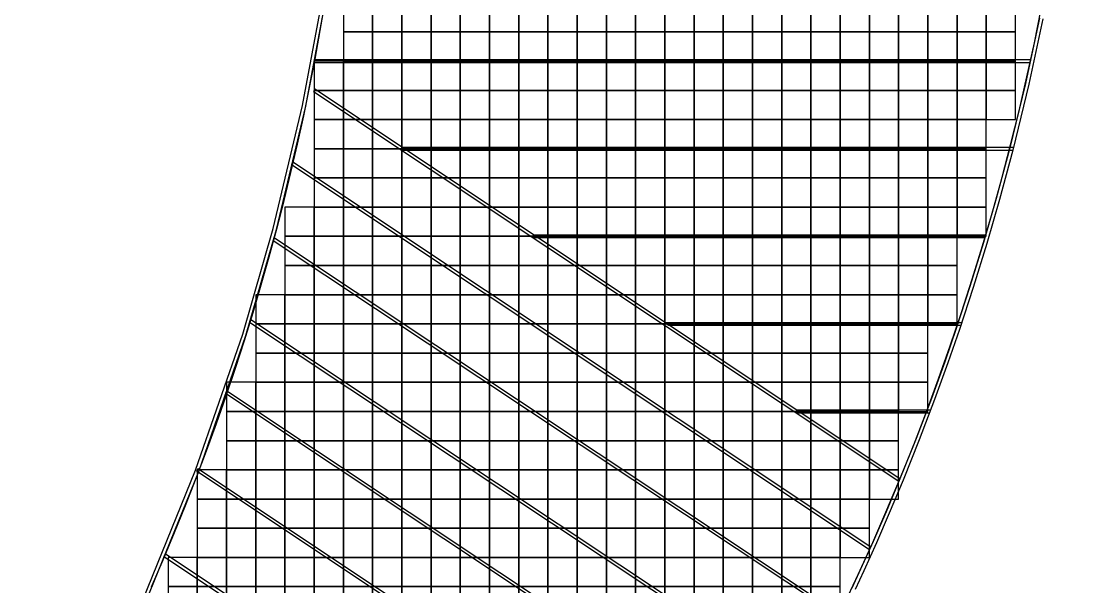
# Model space of a CAD drawing. Extents: x -31693 to 132909863, y -42052423 to 151957.
# Drawn here: x 125536 to 143796, y 49716 to 59398 of the extents above; entities that cross this region are included whole.
import ezdxf

# ---------------------------------------------------------------- set-up
doc = ezdxf.new("R2010")
doc.units = 0
doc.header["$LTSCALE"] = 1000
doc.header["$MEASUREMENT"] = 0
for name, color, linetype in [('500浮箱', 162, 'Continuous'), ('A-G-VISIBLE', 9, 'Continuous'), ('主龙骨', 4, 'Continuous'), ('边梁（14a槽钢', 3, 'Continuous')]:
    doc.layers.add(name, color=color, linetype=linetype)

# ---------------------------------------------------------------- blocks, each defined once
blk = doc.blocks.new('dasd')
at = {"layer": 'A-G-VISIBLE', "linetype": 'Continuous'}
for centre, radius, start, end in [((-132793.207, 42119.965), 43.092, 332.8786, 23.8551), ((-132804.182, 42118.48), 41.551, 336.2604, 20.1419)]:
    blk.add_arc(centre, radius, start, end, dxfattribs=at)

msp = doc.modelspace()

# ---------------------------------------------------------------- linework, layer by layer
at = {"layer": '500浮箱', "elevation": 2850}
for points in [[(131045, 59216), (131545, 59216), (131545, 59716), (131045, 59716)], [(131545, 59216), (132045, 59216), (132045, 59716), (131545, 59716)], [(132045, 59216), (132545, 59216), (132545, 59716), (132045, 59716)], [(132545, 59216), (133045, 59216), (133045, 59716), (132545, 59716)], [(133045, 59216), (133545, 59216), (133545, 59716), (133045, 59716)], [(133545, 59216), (134045, 59216), (134045, 59716), (133545, 59716)], [(134045, 59216), (134545, 59216), (134545, 59716), (134045, 59716)], [(134545, 59216), (135045, 59216), (135045, 59716), (134545, 59716)], [(135045, 59216), (135545, 59216), (135545, 59716), (135045, 59716)], [(135545, 59216), (136045, 59216), (136045, 59716), (135545, 59716)], [(136045, 59216), (136545, 59216), (136545, 59716), (136045, 59716)], [(136545, 59216), (137045, 59216), (137045, 59716), (136545, 59716)], [(137045, 59216), (137545, 59216), (137545, 59716), (137045, 59716)], [(137545, 59216), (138045, 59216), (138045, 59716), (137545, 59716)], [(138045, 59216), (138545, 59216), (138545, 59716), (138045, 59716)], [(138545, 59216), (139045, 59216), (139045, 59716), (138545, 59716)], [(139045, 59216), (139545, 59216), (139545, 59716), (139045, 59716)], [(139545, 59216), (140045, 59216), (140045, 59716), (139545, 59716)], [(140045, 59216), (140545, 59216), (140545, 59716), (140045, 59716)], [(140545, 59216), (141045, 59216), (141045, 59716), (140545, 59716)], [(141045, 59216), (141545, 59216), (141545, 59716), (141045, 59716)], [(141545, 59216), (142045, 59216), (142045, 59716), (141545, 59716)], [(142045, 59216), (142545, 59216), (142545, 59716), (142045, 59716)], [(131045, 58716), (131545, 58716), (131545, 59216), (131045, 59216)], [(131545, 58716), (132045, 58716), (132045, 59216), (131545, 59216)], [(132045, 58716), (132545, 58716), (132545, 59216), (132045, 59216)], [(132545, 58716), (133045, 58716), (133045, 59216), (132545, 59216)], [(133045, 58716), (133545, 58716), (133545, 59216), (133045, 59216)], [(133545, 58716), (134045, 58716), (134045, 59216), (133545, 59216)], [(134045, 58716), (134545, 58716), (134545, 59216), (134045, 59216)], [(134545, 58716), (135045, 58716), (135045, 59216), (134545, 59216)], [(135045, 58716), (135545, 58716), (135545, 59216), (135045, 59216)], [(135545, 58716), (136045, 58716), (136045, 59216), (135545, 59216)], [(136045, 58716), (136545, 58716), (136545, 59216), (136045, 59216)], [(136545, 58716), (137045, 58716), (137045, 59216), (136545, 59216)], [(137045, 58716), (137545, 58716), (137545, 59216), (137045, 59216)], [(137545, 58716), (138045, 58716), (138045, 59216), (137545, 59216)], [(138045, 58716), (138545, 58716), (138545, 59216), (138045, 59216)], [(138545, 58716), (139045, 58716), (139045, 59216), (138545, 59216)], [(139045, 58716), (139545, 58716), (139545, 59216), (139045, 59216)], [(139545, 58716), (140045, 58716), (140045, 59216), (139545, 59216)], [(140045, 58716), (140545, 58716), (140545, 59216), (140045, 59216)], [(140545, 58716), (141045, 58716), (141045, 59216), (140545, 59216)], [(141045, 58716), (141545, 58716), (141545, 59216), (141045, 59216)], [(141545, 58716), (142045, 58716), (142045, 59216), (141545, 59216)], [(142045, 58716), (142545, 58716), (142545, 59216), (142045, 59216)], [(130545, 58216), (131045, 58216), (131045, 58716), (130545, 58716)], [(131045, 58216), (131545, 58216), (131545, 58716), (131045, 58716)], [(131545, 58216), (132045, 58216), (132045, 58716), (131545, 58716)], [(132045, 58216), (132545, 58216), (132545, 58716), (132045, 58716)], [(132545, 58216), (133045, 58216), (133045, 58716), (132545, 58716)], [(133045, 58216), (133545, 58216), (133545, 58716), (133045, 58716)], [(133545, 58216), (134045, 58216), (134045, 58716), (133545, 58716)], [(134045, 58216), (134545, 58216), (134545, 58716), (134045, 58716)], [(134545, 58216), (135045, 58216), (135045, 58716), (134545, 58716)], [(135045, 58216), (135545, 58216), (135545, 58716), (135045, 58716)], [(135545, 58216), (136045, 58216), (136045, 58716), (135545, 58716)], [(136045, 58216), (136545, 58216), (136545, 58716), (136045, 58716)], [(136545, 58216), (137045, 58216), (137045, 58716), (136545, 58716)], [(137045, 58216), (137545, 58216), (137545, 58716), (137045, 58716)], [(137545, 58216), (138045, 58216), (138045, 58716), (137545, 58716)], [(138045, 58216), (138545, 58216), (138545, 58716), (138045, 58716)], [(138545, 58216), (139045, 58216), (139045, 58716), (138545, 58716)], [(139045, 58216), (139545, 58216), (139545, 58716), (139045, 58716)], [(139545, 58216), (140045, 58216), (140045, 58716), (139545, 58716)], [(140045, 58216), (140545, 58216), (140545, 58716), (140045, 58716)], [(140545, 58216), (141045, 58216), (141045, 58716), (140545, 58716)], [(141045, 58216), (141545, 58216), (141545, 58716), (141045, 58716)], [(141545, 58216), (142045, 58216), (142045, 58716), (141545, 58716)], [(142045, 58216), (142545, 58216), (142545, 58716), (142045, 58716)], [(130545, 57716), (131045, 57716), (131045, 58216), (130545, 58216)], [(131045, 57716), (131545, 57716), (131545, 58216), (131045, 58216)], [(131545, 57716), (132045, 57716), (132045, 58216), (131545, 58216)], [(132045, 57716), (132545, 57716), (132545, 58216), (132045, 58216)], [(132545, 57716), (133045, 57716), (133045, 58216), (132545, 58216)], [(133045, 57716), (133545, 57716), (133545, 58216), (133045, 58216)], [(133545, 57716), (134045, 57716), (134045, 58216), (133545, 58216)], [(134045, 57716), (134545, 57716), (134545, 58216), (134045, 58216)], [(134545, 57716), (135045, 57716), (135045, 58216), (134545, 58216)], [(135045, 57716), (135545, 57716), (135545, 58216), (135045, 58216)], [(135545, 57716), (136045, 57716), (136045, 58216), (135545, 58216)], [(136045, 57716), (136545, 57716), (136545, 58216), (136045, 58216)], [(136545, 57716), (137045, 57716), (137045, 58216), (136545, 58216)], [(137045, 57716), (137545, 57716), (137545, 58216), (137045, 58216)], [(137545, 57716), (138045, 57716), (138045, 58216), (137545, 58216)], [(138045, 57716), (138545, 57716), (138545, 58216), (138045, 58216)], [(138545, 57716), (139045, 57716), (139045, 58216), (138545, 58216)], [(139045, 57716), (139545, 57716), (139545, 58216), (139045, 58216)], [(139545, 57716), (140045, 57716), (140045, 58216), (139545, 58216)], [(140045, 57716), (140545, 57716), (140545, 58216), (140045, 58216)], [(140545, 57716), (141045, 57716), (141045, 58216), (140545, 58216)], [(141045, 57716), (141545, 57716), (141545, 58216), (141045, 58216)], [(141545, 57716), (142045, 57716), (142045, 58216), (141545, 58216)], [(142045, 57716), (142545, 57716), (142545, 58216), (142045, 58216)], [(130545, 57216), (131045, 57216), (131045, 57716), (130545, 57716)], [(131045, 57216), (131545, 57216), (131545, 57716), (131045, 57716)], [(131545, 57216), (132045, 57216), (132045, 57716), (131545, 57716)], [(132045, 57216), (132545, 57216), (132545, 57716), (132045, 57716)], [(132545, 57216), (133045, 57216), (133045, 57716), (132545, 57716)], [(133045, 57216), (133545, 57216), (133545, 57716), (133045, 57716)], [(133545, 57216), (134045, 57216), (134045, 57716), (133545, 57716)], [(134045, 57216), (134545, 57216), (134545, 57716), (134045, 57716)], [(134545, 57216), (135045, 57216), (135045, 57716), (134545, 57716)], [(135045, 57216), (135545, 57216), (135545, 57716), (135045, 57716)], [(135545, 57216), (136045, 57216), (136045, 57716), (135545, 57716)], [(136045, 57216), (136545, 57216), (136545, 57716), (136045, 57716)], [(136545, 57216), (137045, 57216), (137045, 57716), (136545, 57716)], [(137045, 57216), (137545, 57216), (137545, 57716), (137045, 57716)], [(137545, 57216), (138045, 57216), (138045, 57716), (137545, 57716)], [(138045, 57216), (138545, 57216), (138545, 57716), (138045, 57716)], [(138545, 57216), (139045, 57216), (139045, 57716), (138545, 57716)], [(139045, 57216), (139545, 57216), (139545, 57716), (139045, 57716)], [(139545, 57216), (140045, 57216), (140045, 57716), (139545, 57716)], [(140045, 57216), (140545, 57216), (140545, 57716), (140045, 57716)], [(140545, 57216), (141045, 57216), (141045, 57716), (140545, 57716)], [(141045, 57216), (141545, 57216), (141545, 57716), (141045, 57716)], [(141545, 57216), (142045, 57216), (142045, 57716), (141545, 57716)], [(130545, 56716), (131045, 56716), (131045, 57216), (130545, 57216)], [(131045, 56716), (131545, 56716), (131545, 57216), (131045, 57216)], [(131545, 56716), (132045, 56716), (132045, 57216), (131545, 57216)], [(132045, 56716), (132545, 56716), (132545, 57216), (132045, 57216)], [(132545, 56716), (133045, 56716), (133045, 57216), (132545, 57216)], [(133045, 56716), (133545, 56716), (133545, 57216), (133045, 57216)], [(133545, 56716), (134045, 56716), (134045, 57216), (133545, 57216)], [(134045, 56716), (134545, 56716), (134545, 57216), (134045, 57216)], [(134545, 56716), (135045, 56716), (135045, 57216), (134545, 57216)], [(135045, 56716), (135545, 56716), (135545, 57216), (135045, 57216)], [(135545, 56716), (136045, 56716), (136045, 57216), (135545, 57216)], [(136045, 56716), (136545, 56716), (136545, 57216), (136045, 57216)], [(136545, 56716), (137045, 56716), (137045, 57216), (136545, 57216)], [(137045, 56716), (137545, 56716), (137545, 57216), (137045, 57216)], [(137545, 56716), (138045, 56716), (138045, 57216), (137545, 57216)], [(138045, 56716), (138545, 56716), (138545, 57216), (138045, 57216)], [(138545, 56716), (139045, 56716), (139045, 57216), (138545, 57216)], [(139045, 56716), (139545, 56716), (139545, 57216), (139045, 57216)], [(139545, 56716), (140045, 56716), (140045, 57216), (139545, 57216)], [(140045, 56716), (140545, 56716), (140545, 57216), (140045, 57216)], [(140545, 56716), (141045, 56716), (141045, 57216), (140545, 57216)], [(141045, 56716), (141545, 56716), (141545, 57216), (141045, 57216)], [(141545, 56716), (142045, 56716), (142045, 57216), (141545, 57216)], [(130545, 56216), (131045, 56216), (131045, 56716), (130545, 56716)], [(131045, 56216), (131545, 56216), (131545, 56716), (131045, 56716)], [(131545, 56216), (132045, 56216), (132045, 56716), (131545, 56716)], [(132045, 56216), (132545, 56216), (132545, 56716), (132045, 56716)], [(132545, 56216), (133045, 56216), (133045, 56716), (132545, 56716)], [(133045, 56216), (133545, 56216), (133545, 56716), (133045, 56716)], [(133545, 56216), (134045, 56216), (134045, 56716), (133545, 56716)], [(134045, 56216), (134545, 56216), (134545, 56716), (134045, 56716)], [(134545, 56216), (135045, 56216), (135045, 56716), (134545, 56716)], [(135045, 56216), (135545, 56216), (135545, 56716), (135045, 56716)], [(135545, 56216), (136045, 56216), (136045, 56716), (135545, 56716)], [(136045, 56216), (136545, 56216), (136545, 56716), (136045, 56716)], [(136545, 56216), (137045, 56216), (137045, 56716), (136545, 56716)], [(137045, 56216), (137545, 56216), (137545, 56716), (137045, 56716)], [(137545, 56216), (138045, 56216), (138045, 56716), (137545, 56716)], [(138045, 56216), (138545, 56216), (138545, 56716), (138045, 56716)], [(138545, 56216), (139045, 56216), (139045, 56716), (138545, 56716)], [(139045, 56216), (139545, 56216), (139545, 56716), (139045, 56716)], [(139545, 56216), (140045, 56216), (140045, 56716), (139545, 56716)], [(140045, 56216), (140545, 56216), (140545, 56716), (140045, 56716)], [(140545, 56216), (141045, 56216), (141045, 56716), (140545, 56716)], [(141045, 56216), (141545, 56216), (141545, 56716), (141045, 56716)], [(141545, 56216), (142045, 56216), (142045, 56716), (141545, 56716)], [(130045, 55716), (130545, 55716), (130545, 56216), (130045, 56216)], [(130545, 55716), (131045, 55716), (131045, 56216), (130545, 56216)], [(131045, 55716), (131545, 55716), (131545, 56216), (131045, 56216)], [(131545, 55716), (132045, 55716), (132045, 56216), (131545, 56216)], [(132045, 55716), (132545, 55716), (132545, 56216), (132045, 56216)], [(132545, 55716), (133045, 55716), (133045, 56216), (132545, 56216)], [(133045, 55716), (133545, 55716), (133545, 56216), (133045, 56216)], [(133545, 55716), (134045, 55716), (134045, 56216), (133545, 56216)], [(134045, 55716), (134545, 55716), (134545, 56216), (134045, 56216)], [(134545, 55716), (135045, 55716), (135045, 56216), (134545, 56216)], [(135045, 55716), (135545, 55716), (135545, 56216), (135045, 56216)], [(135545, 55716), (136045, 55716), (136045, 56216), (135545, 56216)], [(136045, 55716), (136545, 55716), (136545, 56216), (136045, 56216)], [(136545, 55716), (137045, 55716), (137045, 56216), (136545, 56216)], [(137045, 55716), (137545, 55716), (137545, 56216), (137045, 56216)], [(137545, 55716), (138045, 55716), (138045, 56216), (137545, 56216)], [(138045, 55716), (138545, 55716), (138545, 56216), (138045, 56216)], [(138545, 55716), (139045, 55716), (139045, 56216), (138545, 56216)], [(139045, 55716), (139545, 55716), (139545, 56216), (139045, 56216)], [(139545, 55716), (140045, 55716), (140045, 56216), (139545, 56216)], [(140045, 55716), (140545, 55716), (140545, 56216), (140045, 56216)], [(140545, 55716), (141045, 55716), (141045, 56216), (140545, 56216)], [(141045, 55716), (141545, 55716), (141545, 56216), (141045, 56216)], [(141545, 55716), (142045, 55716), (142045, 56216), (141545, 56216)], [(130045, 55216), (130545, 55216), (130545, 55716), (130045, 55716)], [(130545, 55216), (131045, 55216), (131045, 55716), (130545, 55716)], [(131045, 55216), (131545, 55216), (131545, 55716), (131045, 55716)], [(131545, 55216), (132045, 55216), (132045, 55716), (131545, 55716)], [(132045, 55216), (132545, 55216), (132545, 55716), (132045, 55716)], [(132545, 55216), (133045, 55216), (133045, 55716), (132545, 55716)], [(133045, 55216), (133545, 55216), (133545, 55716), (133045, 55716)], [(133545, 55216), (134045, 55216), (134045, 55716), (133545, 55716)], [(134045, 55216), (134545, 55216), (134545, 55716), (134045, 55716)], [(134545, 55216), (135045, 55216), (135045, 55716), (134545, 55716)], [(135045, 55216), (135545, 55216), (135545, 55716), (135045, 55716)], [(135545, 55216), (136045, 55216), (136045, 55716), (135545, 55716)], [(136045, 55216), (136545, 55216), (136545, 55716), (136045, 55716)], [(136545, 55216), (137045, 55216), (137045, 55716), (136545, 55716)], [(137045, 55216), (137545, 55216), (137545, 55716), (137045, 55716)], [(137545, 55216), (138045, 55216), (138045, 55716), (137545, 55716)], [(138045, 55216), (138545, 55216), (138545, 55716), (138045, 55716)], [(138545, 55216), (139045, 55216), (139045, 55716), (138545, 55716)], [(139045, 55216), (139545, 55216), (139545, 55716), (139045, 55716)], [(139545, 55216), (140045, 55216), (140045, 55716), (139545, 55716)], [(140045, 55216), (140545, 55216), (140545, 55716), (140045, 55716)], [(140545, 55216), (141045, 55216), (141045, 55716), (140545, 55716)], [(141045, 55216), (141545, 55216), (141545, 55716), (141045, 55716)], [(130045, 54716), (130545, 54716), (130545, 55216), (130045, 55216)], [(130545, 54716), (131045, 54716), (131045, 55216), (130545, 55216)], [(131045, 54716), (131545, 54716), (131545, 55216), (131045, 55216)], [(131545, 54716), (132045, 54716), (132045, 55216), (131545, 55216)], [(132045, 54716), (132545, 54716), (132545, 55216), (132045, 55216)], [(132545, 54716), (133045, 54716), (133045, 55216), (132545, 55216)], [(133045, 54716), (133545, 54716), (133545, 55216), (133045, 55216)], [(133545, 54716), (134045, 54716), (134045, 55216), (133545, 55216)], [(134045, 54716), (134545, 54716), (134545, 55216), (134045, 55216)], [(134545, 54716), (135045, 54716), (135045, 55216), (134545, 55216)], [(135045, 54716), (135545, 54716), (135545, 55216), (135045, 55216)], [(135545, 54716), (136045, 54716), (136045, 55216), (135545, 55216)], [(136045, 54716), (136545, 54716), (136545, 55216), (136045, 55216)], [(136545, 54716), (137045, 54716), (137045, 55216), (136545, 55216)], [(137045, 54716), (137545, 54716), (137545, 55216), (137045, 55216)], [(137545, 54716), (138045, 54716), (138045, 55216), (137545, 55216)], [(138045, 54716), (138545, 54716), (138545, 55216), (138045, 55216)], [(138545, 54716), (139045, 54716), (139045, 55216), (138545, 55216)], [(139045, 54716), (139545, 54716), (139545, 55216), (139045, 55216)], [(139545, 54716), (140045, 54716), (140045, 55216), (139545, 55216)], [(140045, 54716), (140545, 54716), (140545, 55216), (140045, 55216)], [(140545, 54716), (141045, 54716), (141045, 55216), (140545, 55216)], [(141045, 54716), (141545, 54716), (141545, 55216), (141045, 55216)], [(129545, 54216), (130045, 54216), (130045, 54716), (129545, 54716)], [(130045, 54216), (130545, 54216), (130545, 54716), (130045, 54716)], [(130545, 54216), (131045, 54216), (131045, 54716), (130545, 54716)], [(131045, 54216), (131545, 54216), (131545, 54716), (131045, 54716)], [(131545, 54216), (132045, 54216), (132045, 54716), (131545, 54716)], [(132045, 54216), (132545, 54216), (132545, 54716), (132045, 54716)], [(132545, 54216), (133045, 54216), (133045, 54716), (132545, 54716)], [(133045, 54216), (133545, 54216), (133545, 54716), (133045, 54716)], [(133545, 54216), (134045, 54216), (134045, 54716), (133545, 54716)], [(134045, 54216), (134545, 54216), (134545, 54716), (134045, 54716)], [(134545, 54216), (135045, 54216), (135045, 54716), (134545, 54716)], [(135045, 54216), (135545, 54216), (135545, 54716), (135045, 54716)], [(135545, 54216), (136045, 54216), (136045, 54716), (135545, 54716)], [(136045, 54216), (136545, 54216), (136545, 54716), (136045, 54716)], [(136545, 54216), (137045, 54216), (137045, 54716), (136545, 54716)], [(137045, 54216), (137545, 54216), (137545, 54716), (137045, 54716)], [(137545, 54216), (138045, 54216), (138045, 54716), (137545, 54716)], [(138045, 54216), (138545, 54216), (138545, 54716), (138045, 54716)], [(138545, 54216), (139045, 54216), (139045, 54716), (138545, 54716)], [(139045, 54216), (139545, 54216), (139545, 54716), (139045, 54716)], [(139545, 54216), (140045, 54216), (140045, 54716), (139545, 54716)], [(140045, 54216), (140545, 54216), (140545, 54716), (140045, 54716)], [(140545, 54216), (141045, 54216), (141045, 54716), (140545, 54716)], [(141045, 54216), (141545, 54216), (141545, 54716), (141045, 54716)], [(129545, 53716), (130045, 53716), (130045, 54216), (129545, 54216)], [(130045, 53716), (130545, 53716), (130545, 54216), (130045, 54216)], [(130545, 53716), (131045, 53716), (131045, 54216), (130545, 54216)], [(131045, 53716), (131545, 53716), (131545, 54216), (131045, 54216)], [(131545, 53716), (132045, 53716), (132045, 54216), (131545, 54216)], [(132045, 53716), (132545, 53716), (132545, 54216), (132045, 54216)], [(132545, 53716), (133045, 53716), (133045, 54216), (132545, 54216)], [(133045, 53716), (133545, 53716), (133545, 54216), (133045, 54216)], [(133545, 53716), (134045, 53716), (134045, 54216), (133545, 54216)], [(134045, 53716), (134545, 53716), (134545, 54216), (134045, 54216)], [(134545, 53716), (135045, 53716), (135045, 54216), (134545, 54216)], [(135045, 53716), (135545, 53716), (135545, 54216), (135045, 54216)], [(135545, 53716), (136045, 53716), (136045, 54216), (135545, 54216)], [(136045, 53716), (136545, 53716), (136545, 54216), (136045, 54216)], [(136545, 53716), (137045, 53716), (137045, 54216), (136545, 54216)], [(137045, 53716), (137545, 53716), (137545, 54216), (137045, 54216)], [(137545, 53716), (138045, 53716), (138045, 54216), (137545, 54216)], [(138045, 53716), (138545, 53716), (138545, 54216), (138045, 54216)], [(138545, 53716), (139045, 53716), (139045, 54216), (138545, 54216)], [(139045, 53716), (139545, 53716), (139545, 54216), (139045, 54216)], [(139545, 53716), (140045, 53716), (140045, 54216), (139545, 54216)], [(140045, 53716), (140545, 53716), (140545, 54216), (140045, 54216)], [(140545, 53716), (141045, 53716), (141045, 54216), (140545, 54216)], [(129545, 53216), (130045, 53216), (130045, 53716), (129545, 53716)], [(130045, 53216), (130545, 53216), (130545, 53716), (130045, 53716)], [(130545, 53216), (131045, 53216), (131045, 53716), (130545, 53716)], [(131045, 53216), (131545, 53216), (131545, 53716), (131045, 53716)], [(131545, 53216), (132045, 53216), (132045, 53716), (131545, 53716)], [(132045, 53216), (132545, 53216), (132545, 53716), (132045, 53716)], [(132545, 53216), (133045, 53216), (133045, 53716), (132545, 53716)], [(133045, 53216), (133545, 53216), (133545, 53716), (133045, 53716)], [(133545, 53216), (134045, 53216), (134045, 53716), (133545, 53716)], [(134045, 53216), (134545, 53216), (134545, 53716), (134045, 53716)], [(134545, 53216), (135045, 53216), (135045, 53716), (134545, 53716)], [(135045, 53216), (135545, 53216), (135545, 53716), (135045, 53716)], [(135545, 53216), (136045, 53216), (136045, 53716), (135545, 53716)], [(136045, 53216), (136545, 53216), (136545, 53716), (136045, 53716)], [(136545, 53216), (137045, 53216), (137045, 53716), (136545, 53716)], [(137045, 53216), (137545, 53216), (137545, 53716), (137045, 53716)], [(137545, 53216), (138045, 53216), (138045, 53716), (137545, 53716)], [(138045, 53216), (138545, 53216), (138545, 53716), (138045, 53716)], [(138545, 53216), (139045, 53216), (139045, 53716), (138545, 53716)], [(139045, 53216), (139545, 53216), (139545, 53716), (139045, 53716)], [(139545, 53216), (140045, 53216), (140045, 53716), (139545, 53716)], [(140045, 53216), (140545, 53216), (140545, 53716), (140045, 53716)], [(140545, 53216), (141045, 53216), (141045, 53716), (140545, 53716)], [(129045, 52716), (129545, 52716), (129545, 53216), (129045, 53216)], [(129545, 52716), (130045, 52716), (130045, 53216), (129545, 53216)], [(130045, 52716), (130545, 52716), (130545, 53216), (130045, 53216)], [(130545, 52716), (131045, 52716), (131045, 53216), (130545, 53216)], [(131045, 52716), (131545, 52716), (131545, 53216), (131045, 53216)], [(131545, 52716), (132045, 52716), (132045, 53216), (131545, 53216)], [(132045, 52716), (132545, 52716), (132545, 53216), (132045, 53216)], [(132545, 52716), (133045, 52716), (133045, 53216), (132545, 53216)], [(133045, 52716), (133545, 52716), (133545, 53216), (133045, 53216)], [(133545, 52716), (134045, 52716), (134045, 53216), (133545, 53216)], [(134045, 52716), (134545, 52716), (134545, 53216), (134045, 53216)], [(134545, 52716), (135045, 52716), (135045, 53216), (134545, 53216)], [(135045, 52716), (135545, 52716), (135545, 53216), (135045, 53216)], [(135545, 52716), (136045, 52716), (136045, 53216), (135545, 53216)], [(136045, 52716), (136545, 52716), (136545, 53216), (136045, 53216)], [(136545, 52716), (137045, 52716), (137045, 53216), (136545, 53216)], [(137045, 52716), (137545, 52716), (137545, 53216), (137045, 53216)], [(137545, 52716), (138045, 52716), (138045, 53216), (137545, 53216)], [(138045, 52716), (138545, 52716), (138545, 53216), (138045, 53216)], [(138545, 52716), (139045, 52716), (139045, 53216), (138545, 53216)], [(139045, 52716), (139545, 52716), (139545, 53216), (139045, 53216)], [(139545, 52716), (140045, 52716), (140045, 53216), (139545, 53216)], [(140045, 52716), (140545, 52716), (140545, 53216), (140045, 53216)], [(140545, 52716), (141045, 52716), (141045, 53216), (140545, 53216)], [(129045, 52216), (129545, 52216), (129545, 52716), (129045, 52716)], [(129545, 52216), (130045, 52216), (130045, 52716), (129545, 52716)], [(130045, 52216), (130545, 52216), (130545, 52716), (130045, 52716)], [(130545, 52216), (131045, 52216), (131045, 52716), (130545, 52716)], [(131045, 52216), (131545, 52216), (131545, 52716), (131045, 52716)], [(131545, 52216), (132045, 52216), (132045, 52716), (131545, 52716)], [(132045, 52216), (132545, 52216), (132545, 52716), (132045, 52716)], [(132545, 52216), (133045, 52216), (133045, 52716), (132545, 52716)], [(133045, 52216), (133545, 52216), (133545, 52716), (133045, 52716)], [(133545, 52216), (134045, 52216), (134045, 52716), (133545, 52716)], [(134045, 52216), (134545, 52216), (134545, 52716), (134045, 52716)], [(134545, 52216), (135045, 52216), (135045, 52716), (134545, 52716)], [(135045, 52216), (135545, 52216), (135545, 52716), (135045, 52716)], [(135545, 52216), (136045, 52216), (136045, 52716), (135545, 52716)], [(136045, 52216), (136545, 52216), (136545, 52716), (136045, 52716)], [(136545, 52216), (137045, 52216), (137045, 52716), (136545, 52716)], [(137045, 52216), (137545, 52216), (137545, 52716), (137045, 52716)], [(137545, 52216), (138045, 52216), (138045, 52716), (137545, 52716)], [(138045, 52216), (138545, 52216), (138545, 52716), (138045, 52716)], [(138545, 52216), (139045, 52216), (139045, 52716), (138545, 52716)], [(139045, 52216), (139545, 52216), (139545, 52716), (139045, 52716)], [(139545, 52216), (140045, 52216), (140045, 52716), (139545, 52716)], [(140045, 52216), (140545, 52216), (140545, 52716), (140045, 52716)], [(129045, 51716), (129545, 51716), (129545, 52216), (129045, 52216)], [(129545, 51716), (130045, 51716), (130045, 52216), (129545, 52216)], [(130045, 51716), (130545, 51716), (130545, 52216), (130045, 52216)], [(130545, 51716), (131045, 51716), (131045, 52216), (130545, 52216)], [(131045, 51716), (131545, 51716), (131545, 52216), (131045, 52216)], [(131545, 51716), (132045, 51716), (132045, 52216), (131545, 52216)], [(132045, 51716), (132545, 51716), (132545, 52216), (132045, 52216)], [(132545, 51716), (133045, 51716), (133045, 52216), (132545, 52216)], [(133045, 51716), (133545, 51716), (133545, 52216), (133045, 52216)], [(133545, 51716), (134045, 51716), (134045, 52216), (133545, 52216)], [(134045, 51716), (134545, 51716), (134545, 52216), (134045, 52216)], [(134545, 51716), (135045, 51716), (135045, 52216), (134545, 52216)], [(135045, 51716), (135545, 51716), (135545, 52216), (135045, 52216)], [(135545, 51716), (136045, 51716), (136045, 52216), (135545, 52216)], [(136045, 51716), (136545, 51716), (136545, 52216), (136045, 52216)], [(136545, 51716), (137045, 51716), (137045, 52216), (136545, 52216)], [(137045, 51716), (137545, 51716), (137545, 52216), (137045, 52216)], [(137545, 51716), (138045, 51716), (138045, 52216), (137545, 52216)], [(138045, 51716), (138545, 51716), (138545, 52216), (138045, 52216)], [(138545, 51716), (139045, 51716), (139045, 52216), (138545, 52216)], [(139045, 51716), (139545, 51716), (139545, 52216), (139045, 52216)], [(139545, 51716), (140045, 51716), (140045, 52216), (139545, 52216)], [(140045, 51716), (140545, 51716), (140545, 52216), (140045, 52216)], [(128545, 51216), (129045, 51216), (129045, 51716), (128545, 51716)], [(129045, 51216), (129545, 51216), (129545, 51716), (129045, 51716)], [(129545, 51216), (130045, 51216), (130045, 51716), (129545, 51716)], [(130045, 51216), (130545, 51216), (130545, 51716), (130045, 51716)], [(130545, 51216), (131045, 51216), (131045, 51716), (130545, 51716)], [(131045, 51216), (131545, 51216), (131545, 51716), (131045, 51716)], [(131545, 51216), (132045, 51216), (132045, 51716), (131545, 51716)], [(132045, 51216), (132545, 51216), (132545, 51716), (132045, 51716)], [(132545, 51216), (133045, 51216), (133045, 51716), (132545, 51716)], [(133045, 51216), (133545, 51216), (133545, 51716), (133045, 51716)], [(133545, 51216), (134045, 51216), (134045, 51716), (133545, 51716)], [(134045, 51216), (134545, 51216), (134545, 51716), (134045, 51716)], [(134545, 51216), (135045, 51216), (135045, 51716), (134545, 51716)], [(135045, 51216), (135545, 51216), (135545, 51716), (135045, 51716)], [(135545, 51216), (136045, 51216), (136045, 51716), (135545, 51716)], [(136045, 51216), (136545, 51216), (136545, 51716), (136045, 51716)], [(136545, 51216), (137045, 51216), (137045, 51716), (136545, 51716)], [(137045, 51216), (137545, 51216), (137545, 51716), (137045, 51716)], [(137545, 51216), (138045, 51216), (138045, 51716), (137545, 51716)], [(138045, 51216), (138545, 51216), (138545, 51716), (138045, 51716)], [(138545, 51216), (139045, 51216), (139045, 51716), (138545, 51716)], [(139045, 51216), (139545, 51216), (139545, 51716), (139045, 51716)], [(139545, 51216), (140045, 51216), (140045, 51716), (139545, 51716)], [(140045, 51216), (140545, 51216), (140545, 51716), (140045, 51716)], [(128545, 50716), (129045, 50716), (129045, 51216), (128545, 51216)], [(129045, 50716), (129545, 50716), (129545, 51216), (129045, 51216)], [(129545, 50716), (130045, 50716), (130045, 51216), (129545, 51216)], [(130045, 50716), (130545, 50716), (130545, 51216), (130045, 51216)], [(130545, 50716), (131045, 50716), (131045, 51216), (130545, 51216)], [(131045, 50716), (131545, 50716), (131545, 51216), (131045, 51216)], [(131545, 50716), (132045, 50716), (132045, 51216), (131545, 51216)], [(132045, 50716), (132545, 50716), (132545, 51216), (132045, 51216)], [(132545, 50716), (133045, 50716), (133045, 51216), (132545, 51216)], [(133045, 50716), (133545, 50716), (133545, 51216), (133045, 51216)], [(133545, 50716), (134045, 50716), (134045, 51216), (133545, 51216)], [(134045, 50716), (134545, 50716), (134545, 51216), (134045, 51216)], [(134545, 50716), (135045, 50716), (135045, 51216), (134545, 51216)], [(135045, 50716), (135545, 50716), (135545, 51216), (135045, 51216)], [(135545, 50716), (136045, 50716), (136045, 51216), (135545, 51216)], [(136045, 50716), (136545, 50716), (136545, 51216), (136045, 51216)], [(136545, 50716), (137045, 50716), (137045, 51216), (136545, 51216)], [(137045, 50716), (137545, 50716), (137545, 51216), (137045, 51216)], [(137545, 50716), (138045, 50716), (138045, 51216), (137545, 51216)], [(138045, 50716), (138545, 50716), (138545, 51216), (138045, 51216)], [(138545, 50716), (139045, 50716), (139045, 51216), (138545, 51216)], [(139045, 50716), (139545, 50716), (139545, 51216), (139045, 51216)], [(139545, 50716), (140045, 50716), (140045, 51216), (139545, 51216)], [(128545, 50216), (129045, 50216), (129045, 50716), (128545, 50716)], [(129045, 50216), (129545, 50216), (129545, 50716), (129045, 50716)], [(129545, 50216), (130045, 50216), (130045, 50716), (129545, 50716)], [(130045, 50216), (130545, 50216), (130545, 50716), (130045, 50716)], [(130545, 50216), (131045, 50216), (131045, 50716), (130545, 50716)], [(131045, 50216), (131545, 50216), (131545, 50716), (131045, 50716)], [(131545, 50216), (132045, 50216), (132045, 50716), (131545, 50716)], [(132045, 50216), (132545, 50216), (132545, 50716), (132045, 50716)], [(132545, 50216), (133045, 50216), (133045, 50716), (132545, 50716)], [(133045, 50216), (133545, 50216), (133545, 50716), (133045, 50716)], [(133545, 50216), (134045, 50216), (134045, 50716), (133545, 50716)], [(134045, 50216), (134545, 50216), (134545, 50716), (134045, 50716)], [(134545, 50216), (135045, 50216), (135045, 50716), (134545, 50716)], [(135045, 50216), (135545, 50216), (135545, 50716), (135045, 50716)], [(135545, 50216), (136045, 50216), (136045, 50716), (135545, 50716)], [(136045, 50216), (136545, 50216), (136545, 50716), (136045, 50716)], [(136545, 50216), (137045, 50216), (137045, 50716), (136545, 50716)], [(137045, 50216), (137545, 50216), (137545, 50716), (137045, 50716)], [(137545, 50216), (138045, 50216), (138045, 50716), (137545, 50716)], [(138045, 50216), (138545, 50216), (138545, 50716), (138045, 50716)], [(138545, 50216), (139045, 50216), (139045, 50716), (138545, 50716)], [(139045, 50216), (139545, 50216), (139545, 50716), (139045, 50716)], [(139545, 50216), (140045, 50216), (140045, 50716), (139545, 50716)], [(128045, 49716), (128545, 49716), (128545, 50216), (128045, 50216)], [(128545, 49716), (129045, 49716), (129045, 50216), (128545, 50216)], [(129045, 49716), (129545, 49716), (129545, 50216), (129045, 50216)], [(129545, 49716), (130045, 49716), (130045, 50216), (129545, 50216)], [(130045, 49716), (130545, 49716), (130545, 50216), (130045, 50216)], [(130545, 49716), (131045, 49716), (131045, 50216), (130545, 50216)], [(131045, 49716), (131545, 49716), (131545, 50216), (131045, 50216)], [(131545, 49716), (132045, 49716), (132045, 50216), (131545, 50216)], [(132045, 49716), (132545, 49716), (132545, 50216), (132045, 50216)], [(132545, 49716), (133045, 49716), (133045, 50216), (132545, 50216)], [(133045, 49716), (133545, 49716), (133545, 50216), (133045, 50216)], [(133545, 49716), (134045, 49716), (134045, 50216), (133545, 50216)], [(134045, 49716), (134545, 49716), (134545, 50216), (134045, 50216)], [(134545, 49716), (135045, 49716), (135045, 50216), (134545, 50216)], [(135045, 49716), (135545, 49716), (135545, 50216), (135045, 50216)], [(135545, 49716), (136045, 49716), (136045, 50216), (135545, 50216)], [(136045, 49716), (136545, 49716), (136545, 50216), (136045, 50216)], [(136545, 49716), (137045, 49716), (137045, 50216), (136545, 50216)], [(137045, 49716), (137545, 49716), (137545, 50216), (137045, 50216)], [(137545, 49716), (138045, 49716), (138045, 50216), (137545, 50216)], [(138045, 49716), (138545, 49716), (138545, 50216), (138045, 50216)], [(138545, 49716), (139045, 49716), (139045, 50216), (138545, 50216)], [(139045, 49716), (139545, 49716), (139545, 50216), (139045, 50216)], [(128045, 49216), (128545, 49216), (128545, 49716), (128045, 49716)], [(128545, 49216), (129045, 49216), (129045, 49716), (128545, 49716)], [(129045, 49216), (129545, 49216), (129545, 49716), (129045, 49716)], [(129545, 49216), (130045, 49216), (130045, 49716), (129545, 49716)], [(130045, 49216), (130545, 49216), (130545, 49716), (130045, 49716)], [(130545, 49216), (131045, 49216), (131045, 49716), (130545, 49716)], [(131045, 49216), (131545, 49216), (131545, 49716), (131045, 49716)], [(131545, 49216), (132045, 49216), (132045, 49716), (131545, 49716)], [(132045, 49216), (132545, 49216), (132545, 49716), (132045, 49716)], [(132545, 49216), (133045, 49216), (133045, 49716), (132545, 49716)], [(133045, 49216), (133545, 49216), (133545, 49716), (133045, 49716)], [(133545, 49216), (134045, 49216), (134045, 49716), (133545, 49716)], [(134045, 49216), (134545, 49216), (134545, 49716), (134045, 49716)], [(134545, 49216), (135045, 49216), (135045, 49716), (134545, 49716)], [(135045, 49216), (135545, 49216), (135545, 49716), (135045, 49716)], [(135545, 49216), (136045, 49216), (136045, 49716), (135545, 49716)], [(136045, 49216), (136545, 49216), (136545, 49716), (136045, 49716)], [(136545, 49216), (137045, 49216), (137045, 49716), (136545, 49716)], [(137045, 49216), (137545, 49216), (137545, 49716), (137045, 49716)], [(137545, 49216), (138045, 49216), (138045, 49716), (137545, 49716)], [(138045, 49216), (138545, 49216), (138545, 49716), (138045, 49716)], [(138545, 49216), (139045, 49216), (139045, 49716), (138545, 49716)], [(139045, 49216), (139545, 49216), (139545, 49716), (139045, 49716)]]:
    msp.add_lwpolyline(points, close=True, dxfattribs=at)
at = {"layer": '主龙骨', "elevation": 2850}
for points in [[(142804, 58737), (130545, 58737), (130545, 58694), (142795, 58694)], [(140566, 51560), (130557, 58234), (130533, 58198), (140550, 51520)], [(142508, 57237), (132045, 57237), (132045, 57194), (142498, 57194)], [(140067, 50393), (130182, 56984), (130158, 56948), (140049, 50353)], [(142035, 55737), (134295, 55737), (134295, 55694), (142022, 55694)], [(139545, 49242), (129869, 55682), (129845, 55646), (139517, 49208)], [(138923, 47989), (129462, 54283), (129438, 54247), (138905, 47950)], [(141623, 54237), (136551, 54237), (136616, 54194), (141609, 54194)], [(138392, 46843), (129053, 53063), (129030, 53028), (138374, 46804)], [(141090, 52737), (138795, 52737), (138795, 52694), (141074, 52694)], [(137792, 45576), (128557, 51734), (128533, 51698), (137774, 45537)], [(137120, 44191), (128000, 50271), (127976, 50235), (137101, 44152)]]:
    msp.add_lwpolyline(points, dxfattribs=at)
at = {"layer": '边梁（14a槽钢', "elevation": 2850}
for points in [[(114695, 24920), (118091, 30184), (120994, 35218), (123663, 40405), (126146, 45871), (128518, 51712), (129324, 54038), (129846, 55848), (130344, 57955), (130674, 59724)], [(114743, 24888), (118140, 30154), (121045, 35190), (123715, 40380), (126199, 45848), (128573, 51691), (129379, 54020), (129902, 55833), (130401, 57943), (130731, 59714)], [(142954, 59452), (142715, 58335), (142441, 57207), (142215, 56364), (141998, 55612), (141765, 54855), (141530, 54137), (141333, 53568), (141105, 52939), (140843, 52251), (140566, 51560), (140332, 51000), (140111, 50492), (139895, 50013), (139747, 49692)], [(143011, 59441), (142771, 58322), (142497, 57192), (142271, 56349), (142054, 55595), (141820, 54838), (141585, 54119), (141388, 53549), (141159, 52919), (140897, 52230), (140620, 51538), (140385, 50977), (140164, 50469), (139948, 49989), (139800, 49667)]]:
    msp.add_lwpolyline(points, dxfattribs=at)

# ---------------------------------------------------------------- block references
at = {"xscale": 1000, "yscale": 1000, "zscale": 1000}
msp.add_blockref('dasd', (132893911, -42052037, 2850), dxfattribs=at)

doc.saveas('drawing.dxf')
